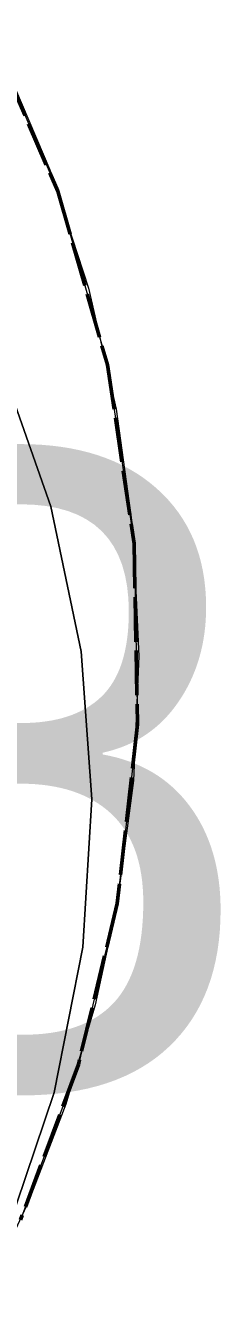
# Model space of a CAD drawing. Header units: metres. Extents: x 105014 to 106600, y 111320 to 118425.
# Drawn here: x 105780.88 to 105786.42, y 114006.68 to 114042.78 of the extents above; entities that cross this region are included whole.
import ezdxf
from ezdxf.enums import TextEntityAlignment as Align

# ---------------------------------------------------------------- set-up
doc = ezdxf.new("R2010")
doc.units = ezdxf.units.M
doc.linetypes.add('DASHED', pattern=[1.524, 1.27, -0.254])
for name, color, linetype, lineweight in [('00-BASE-LIMITE', 7, 'DASHED', 50), ('00-BASE-UE', 42, 'DASHED', 25), ('20-EP-ZONA-DURA', 253, 'CONTINUOUS', 13), ('20-EP-ZONA-VERDE', 84, 'CONTINUOUS', 13), ('40-ROT-UE', 7, 'CONTINUOUS', 25), ('60-PREDIAL-LOTE', 42, 'CONTINUOUS', 13)]:
    doc.layers.add(name, color=color, linetype=linetype, lineweight=lineweight)

msp = doc.modelspace()

# ---------------------------------------------------------------- linework, layer by layer
at = {"layer": '00-BASE-LIMITE'}
msp.add_lwpolyline([(105779.7545, 114042.7829), (105781.7959, 114038.0682), (105783.2082, 114033.1284), (105783.9673, 114028.0472), (105784.0606, 114022.9104), (105783.4863, 114017.8049), (105782.3816, 114013.2258), (105780.7395, 114008.8107)], dxfattribs=at)
at = {"layer": '00-BASE-UE'}
msp.add_lwpolyline([(105779.7545, 114042.7828), (105781.7959, 114038.0682), (105783.2082, 114033.1284), (105783.9673, 114028.0472), (105784.0606, 114022.9103), (105783.4863, 114017.8049), (105782.3816, 114013.2258), (105780.7395, 114008.8107)], dxfattribs=at)
at = {"layer": '20-EP-ZONA-DURA'}
msp.add_lwpolyline([(105780.2092, 114033.076), (105781.6028, 114029.0996), (105782.4585, 114024.9739), (105782.7612, 114020.7712), (105782.5056, 114016.5655), (105781.6963, 114012.4304), (105780.3473, 114008.4386)], dxfattribs=at)
at = {"layer": '20-EP-ZONA-VERDE'}
for points in [[(105780.1828, 114041.9218), (105781.5739, 114038.6733), (105782.6692, 114035.3136), (105783.4597, 114031.8693), (105783.9393, 114028.3682), (105784.104, 114024.8383), (105783.9527, 114021.3077), (105783.4863, 114017.8045), (105782.8598, 114014.9269), (105782.0206, 114012.1039), (105780.9734, 114009.3513), (105779.7241, 114006.6843)], [(105780.3473, 114008.4386), (105781.6963, 114012.4304), (105782.5056, 114016.5654), (105782.7612, 114020.7712), (105782.4585, 114024.9738), (105781.6028, 114029.0996), (105780.2092, 114033.0759)]]:
    msp.add_lwpolyline(points, dxfattribs=at)
at = {"layer": '60-PREDIAL-LOTE'}
msp.add_lwpolyline([(105779.7544, 114042.783), (105781.7959, 114038.0684), (105783.2082, 114033.1287), (105783.9673, 114028.0474), (105784.0606, 114022.9106), (105783.4863, 114017.8048), (105782.3814, 114013.2255), (105780.7394, 114008.8105)], dxfattribs=at)

# ---------------------------------------------------------------- texts
at = {"layer": '40-ROT-UE'}
msp.add_text('UE-08', height=18, dxfattribs=at).set_placement((105753.3577, 114021.6058), align=Align.MIDDLE_CENTER)

doc.saveas('drawing.dxf')
